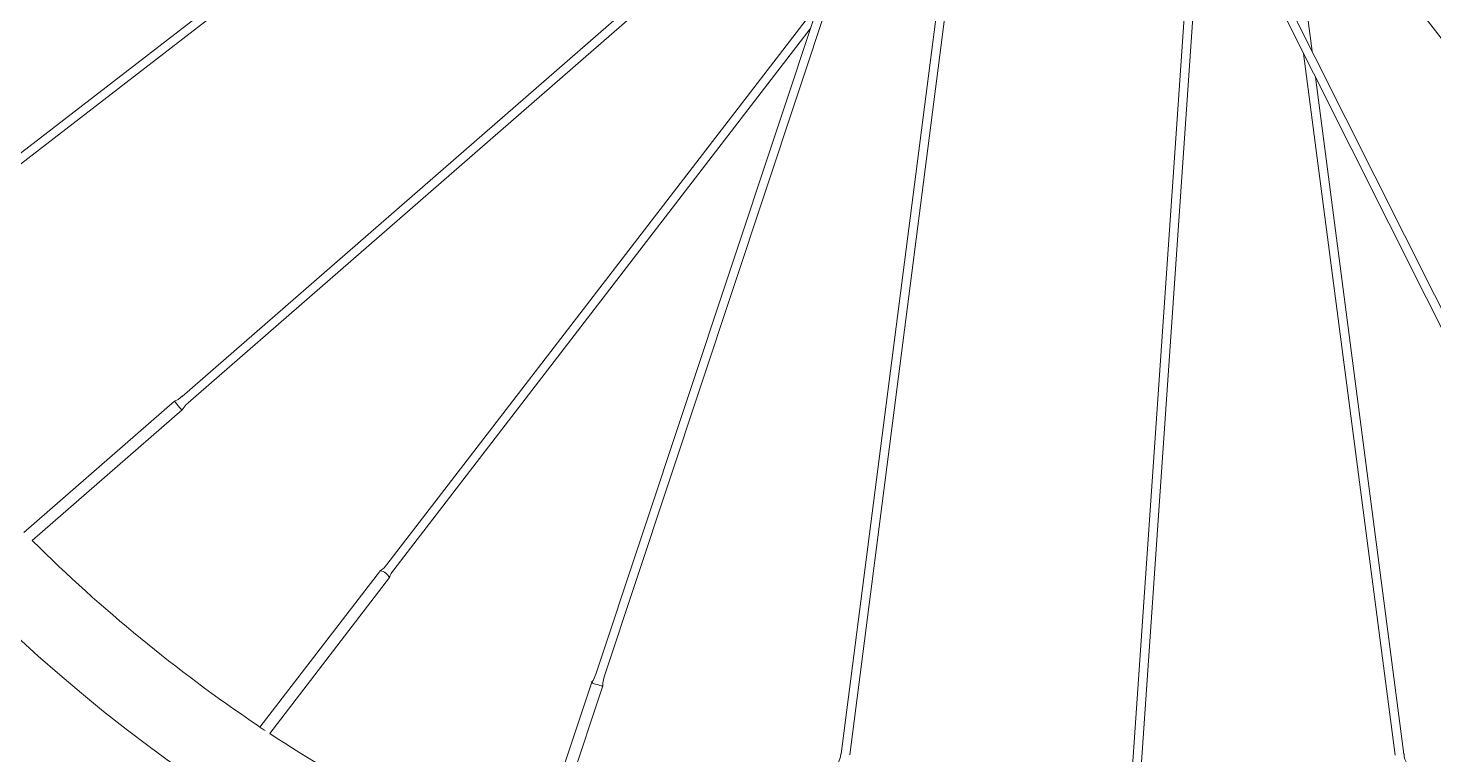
# Model space of a CAD drawing. Header units: millimetres. Extents: x -843 to 3947, y -76 to 3122.
# Drawn here: x -529 to -282, y 2170.4 to 2298.2 of the extents above; entities that cross this region are included whole.
import ezdxf

# ---------------------------------------------------------------- set-up
doc = ezdxf.new("R2010")
doc.units = ezdxf.units.MM
doc.layers.add('ZANO_R', color=7, linetype='Continuous', lineweight=0)

msp = doc.modelspace()

# ---------------------------------------------------------------- linework, layer by layer
at = {"layer": 'ZANO_R'}
for p, q in [((-393.88, 2381.57), (-534.67, 2272.9)), ((-533.74, 2271.69), (-392.95, 2380.36)), ((-373.54, 2352.61), (-429.27, 2184.6)), ((-427.83, 2184.12), (-372.09, 2352.13)), ((-363.49, 2347), (-386.21, 2170.6)), ((-384.69, 2170.41), (-361.98, 2346.81)), ((-376.93, 2342.38), (-501.95, 2233.43)), ((-317.56, 2344.04), (-208.89, 2203.25)), ((-500.95, 2232.28), (-377.88, 2339.53)), ((-328.63, 2340.9), (-249.24, 2182.69)), ((-247.88, 2183.38), (-327.27, 2341.59)), ((-303.45, 2294.13), (-308.42, 2332.2)), ((-323.79, 2331.27), (-335.16, 2165.83)), ((-333.64, 2165.73), (-322.45, 2328.59)), ((-390.18, 2302.45), (-465.99, 2203.88)), ((-464.78, 2202.95), (-391.63, 2298.06)), ((-304.93, 2293.68), (-288.84, 2170.36)), ((-287.33, 2170.56), (-302.85, 2289.54)), ((-503.31, 2232.58), (-529.77, 2209.52)), ((-528.33, 2208.09), (-501.98, 2231.05)), ((-467.15, 2202.79), (-488.31, 2175.29)), ((-486.59, 2174.19), (-465.54, 2201.56)), ((-430.01, 2183.18), (-441.03, 2149.95)), ((-439.14, 2149.22), (-428.08, 2182.54))]:
    msp.add_line(p, q, dxfattribs=at)
at = {"layer": 'ZANO_R', "flags": 128}
for points in [[(-501.97, 2233.46), (-502.68, 2232.9), (-503.32, 2232.61)], [(-501.98, 2231.05), (-502.04, 2231.09), (-502.2, 2231.25), (-502.43, 2231.49), (-502.69, 2231.78), (-502.94, 2232.07), (-503.15, 2232.33), (-503.28, 2232.51), (-503.31, 2232.58), (-503.31, 2232.58)], [(-501.97, 2231.05), (-501.27, 2231.98), (-500.93, 2232.25)], [(-528.18, 2207.96), (-528.21, 2207.98), (-528.34, 2208.1)], [(-429.28, 2184.6), (-429.79, 2183.51), (-430.03, 2183.2)], [(-428.05, 2182.55), (-428.06, 2183.05), (-427.81, 2184.12)], [(-487.39, 2174.68), (-487.63, 2174.83), (-487.98, 2175.07), (-488.33, 2175.3), (-488.62, 2175.51), (-488.83, 2175.67), (-488.94, 2175.76), (-488.94, 2175.76)], [(-386.24, 2170.6), (-386.3, 2170.09), (-386.67, 2169.09)]]:
    msp.add_lwpolyline(points, dxfattribs=at)
at = {"layer": 'ZANO_R'}
for centre, radius, start, end in [((-336.96, 2400.96), 322.1, 19.4696, 264.4729), ((-336.96, 2400.96), 322.1, 275.5275, 13.6653), ((-336.96, 2400.96), 285.75, 180, 13.5897), ((-336.96, 2400.96), 271.7, 225.2655, 235.9859), ((-468.58, 2205.42), 2.98, 298.934, 329.3552), ((-467.69, 2200.43), 2.43, 27.6721, 77.1945), ((-462.72, 2200.88), 2.89, 134.8753, 166.4118), ((-428.69, 2185.03), 2.28, 234.4583, 260.3005), ((-427.87, 2185.46), 2.93, 245.856, 265.9089), ((-336.96, 2400.96), 271.7, 236.5823, 247.235), ((-284.4, 2170.56), 2.89, 179.8882, 211.3976)]:
    msp.add_arc(centre, radius, start, end, dxfattribs=at)

doc.saveas('drawing.dxf')
